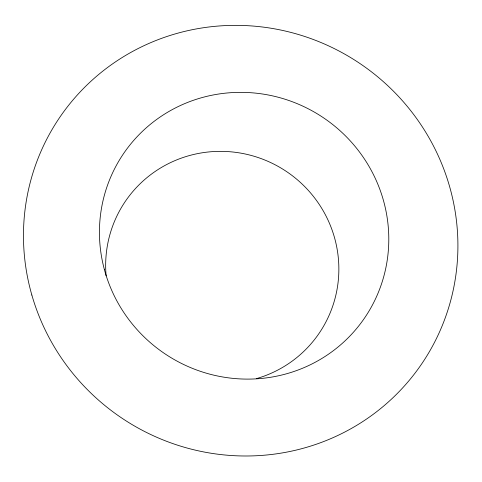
<?xml version="1.0" encoding="UTF-8"?>
<svg xmlns="http://www.w3.org/2000/svg" width="482" height="482" viewBox="0 0 482 482"><rect width="100%" height="100%" fill="white"/><g stroke="black" fill="none" stroke-linecap="round" stroke-linejoin="round"><path stroke-width="0.72" d="M106.124 275.855A117.222 115.306 34.7 0 1 203.85 152.541A117.222 115.306 34.7 0 1 335.852 242.862A117.222 115.306 34.7 0 1 256.364 378.653M104.389 269.577A145.871 142.16 34.7 0 0 346.48 339.467A145.871 142.16 34.7 0 0 281.476 98.153A145.871 142.16 34.7 0 0 104.389 269.577M31.848 295.044A218.961 213.544 34.7 0 0 396.861 393.921A218.961 213.544 34.7 0 0 293.357 33.065A218.961 213.544 34.7 0 0 31.848 295.044"/></g></svg>
